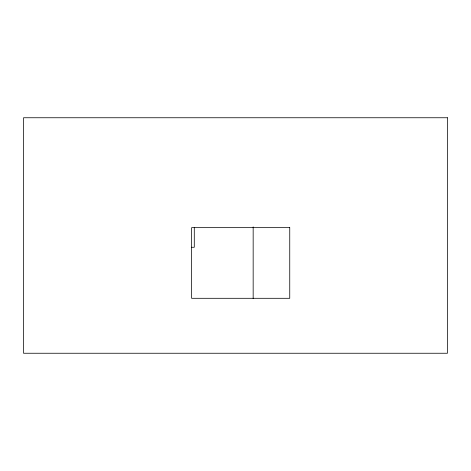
<?xml version="1.0" encoding="UTF-8"?>
<svg xmlns="http://www.w3.org/2000/svg" width="471" height="471" viewBox="0 0 471 471"><rect width="100%" height="100%" fill="white"/><g stroke="black" fill="none" stroke-linecap="round" stroke-linejoin="round"><path stroke-width="0.71" d="M191.391 247.275L194.287 247.275L194.287 227.493M253.162 226.904L253.162 298.602M447.45 117.75L23.55 117.75L23.55 353.25L447.45 353.25L447.45 117.75M289.747 227.652L191.62 227.652L191.62 298.302L289.747 298.302L289.747 227.652"/></g></svg>
